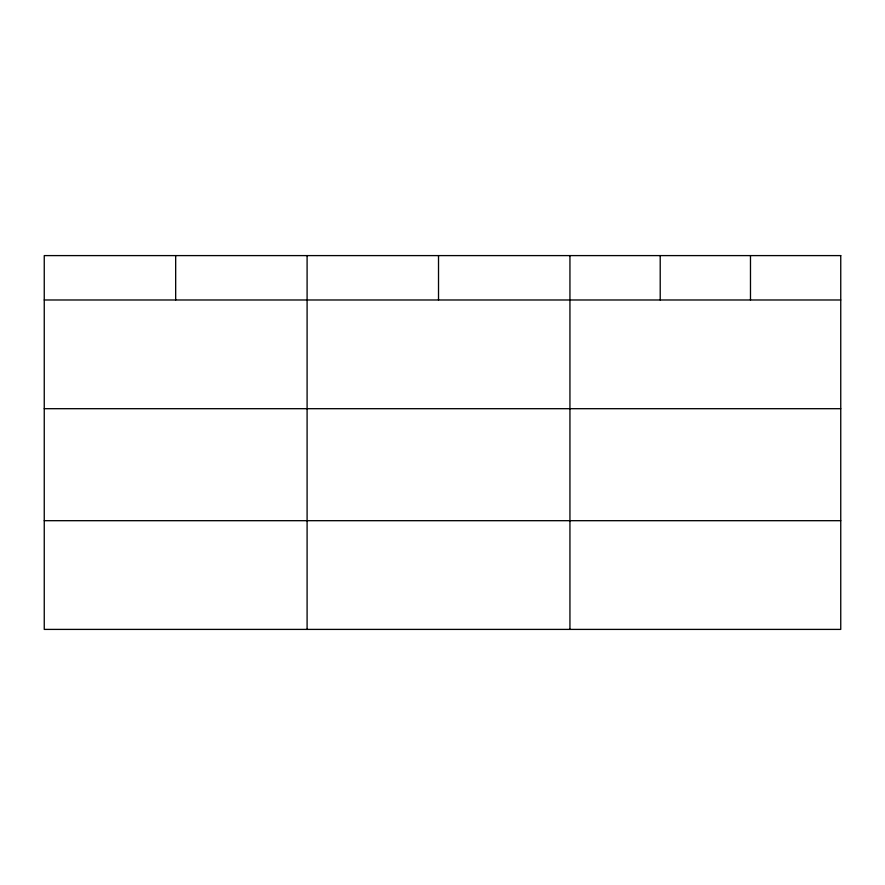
<?xml version="1.0" encoding="UTF-8"?>
<svg xmlns="http://www.w3.org/2000/svg" width="885" height="885" viewBox="0 0 885 885"><rect width="100%" height="100%" fill="white"/><g stroke="black" fill="none" stroke-linecap="round" stroke-linejoin="round"><path stroke-width="1.33" d="M44.25 299.982L840.75 299.982M44.25 408.693L840.75 408.693M44.25 520.69L840.75 520.69M750.48 255.599L750.48 299.982M660.21 255.599L660.21 299.982M569.94 255.599L569.94 629.401M438.517 255.599L438.517 299.982M307.095 255.599L307.095 629.401M175.673 255.599L175.673 299.982M840.75 255.599L44.25 255.599L44.25 629.401L840.75 629.401L840.75 255.599"/></g></svg>
